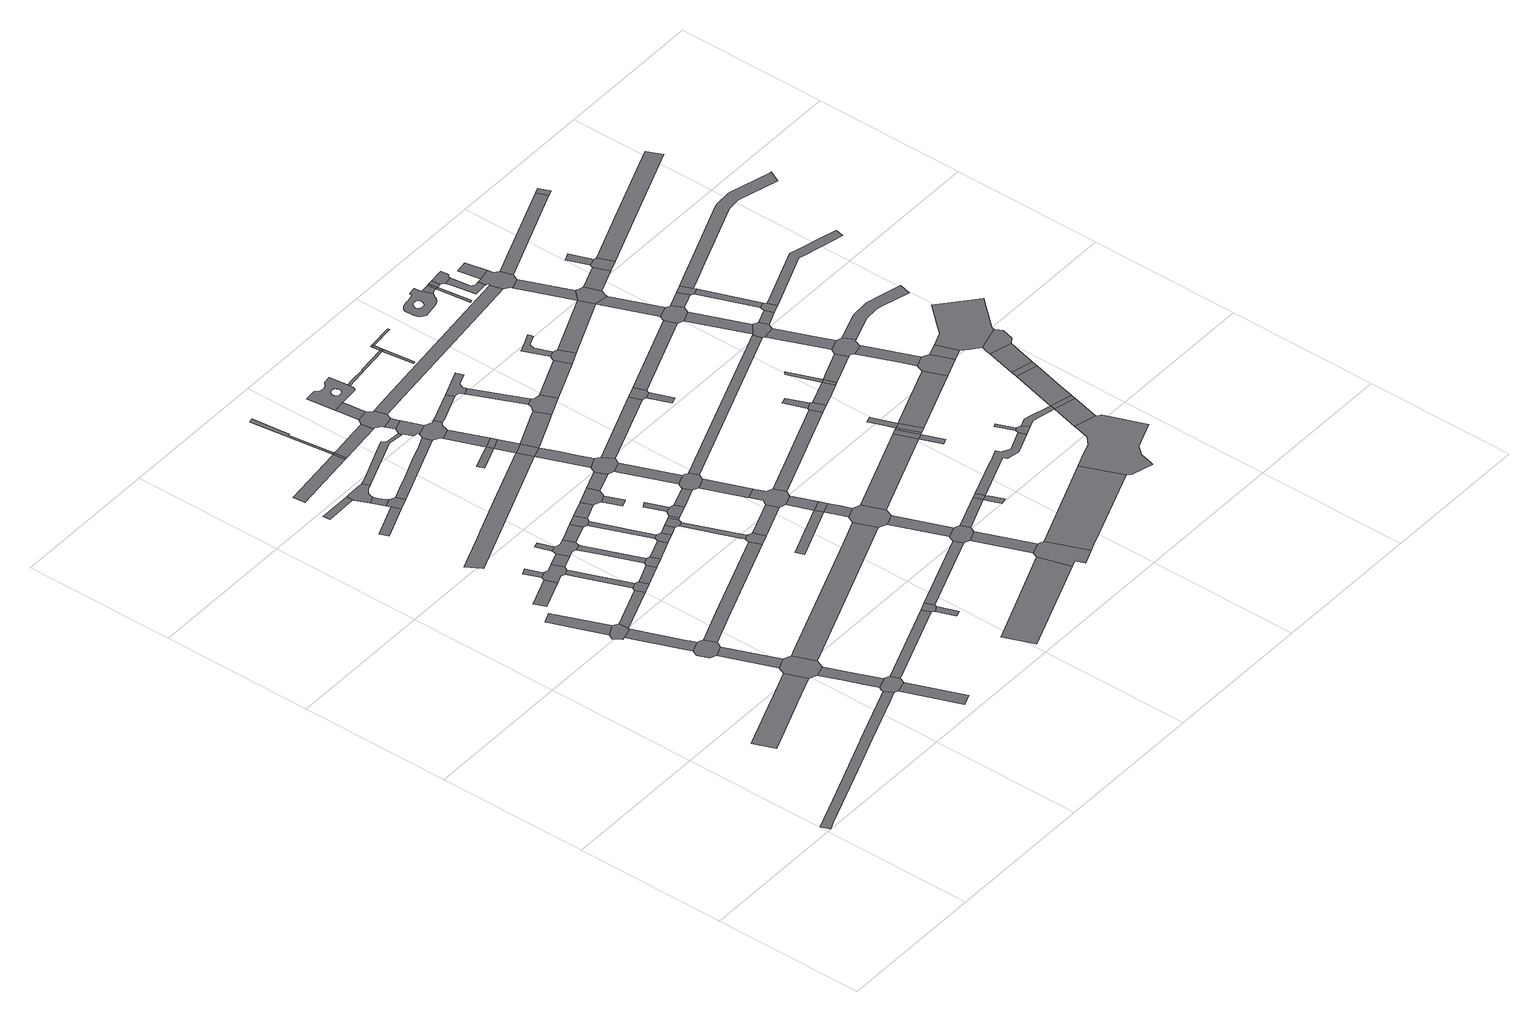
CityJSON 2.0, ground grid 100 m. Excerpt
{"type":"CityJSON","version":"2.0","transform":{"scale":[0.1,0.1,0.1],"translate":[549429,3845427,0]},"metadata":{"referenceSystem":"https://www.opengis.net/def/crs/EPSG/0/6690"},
"CityObjects":{
"road1":{"type":"Road","attributes":{"RoadStructureAttribute.sectionType":"1"},"geometry":[{"type":"MultiSurface","lod":"1","boundaries":[[[0,1,2,3,4,5,6,7,8,9,10,11,12]]]}]},
"road2":{"type":"Road","attributes":{"RoadStructureAttribute.sectionType":"1"},"geometry":[{"type":"MultiSurface","lod":"1","boundaries":[[[13,14,15,16,17,18,19,20,21]]]}]},
"road3":{"type":"Road","attributes":{"RoadStructureAttribute.sectionType":"1"},"geometry":[{"type":"MultiSurface","lod":"1","boundaries":[[[22,23,24,25,26,27]]]}]},
"road4":{"type":"Road","geometry":[{"type":"MultiSurface","lod":"1","boundaries":[[[28,27,26,29,30,31,32,33,34,35]]]}]},
"road5":{"type":"Road","attributes":{"RoadStructureAttribute.sectionType":"1"},"geometry":[{"type":"MultiSurface","lod":"1","boundaries":[[[36,37,33,32,38,39,40]]]}]},
"road6":{"type":"Road","geometry":[{"type":"MultiSurface","lod":"1","boundaries":[[[41,40,39,42,43,44,45,46,47,48,49]]]}]},
"road7":{"type":"Road","attributes":{"RoadStructureAttribute.sectionType":"1"},"geometry":[{"type":"MultiSurface","lod":"1","boundaries":[[[47,46,50,51]]]}]},
"road8":{"type":"Road","geometry":[{"type":"MultiSurface","lod":"1","boundaries":[[[52,51,50,53,13,21,54,55,56,57,58]]]}]},
"road9":{"type":"Road","attributes":{"RoadStructureAttribute.sectionType":"1"},"geometry":[{"type":"MultiSurface","lod":"1","boundaries":[[[59,60,61,62,55,54,63,64,65,66,67]]]}]},
"road10":{"type":"Road","geometry":[{"type":"MultiSurface","lod":"1","boundaries":[[[68,69,67,66,70,71,0,12,72,73,74,75,76]]]}]},
"road11":{"type":"Road","attributes":{"RoadStructureAttribute.sectionType":"1"},"geometry":[{"type":"MultiSurface","lod":"1","boundaries":[[[73,72,77,78]]]}]},
"road12":{"type":"Road","attributes":{"RoadStructureAttribute.sectionType":"1"},"geometry":[{"type":"MultiSurface","lod":"1","boundaries":[[[79,80,81,82]]]}]},
"road13":{"type":"Road","attributes":{"RoadStructureAttribute.sectionType":"1"},"geometry":[{"type":"MultiSurface","lod":"1","boundaries":[[[83,35,34,84]]]}]},
"road14":{"type":"Road","geometry":[{"type":"MultiSurface","lod":"1","boundaries":[[[85,86,87,88,89,90]]]}]},
"road15":{"type":"Road","geometry":[{"type":"MultiSurface","lod":"1","boundaries":[[[91,92,93,94,90,89,95,79,82,96,97,98,99]]]}]},
"road16":{"type":"Road","attributes":{"RoadStructureAttribute.sectionType":"1"},"geometry":[{"type":"MultiSurface","lod":"1","boundaries":[[[98,97,100,101]]]}]},
"road17":{"type":"Road","geometry":[{"type":"MultiSurface","lod":"1","boundaries":[[[101,100,83,84,102,103]]]}]},
"road18":{"type":"Road","attributes":{"RoadStructureAttribute.sectionType":"1"},"geometry":[{"type":"MultiSurface","lod":"1","boundaries":[[[104,105,106,107]]]}]},
"road19":{"type":"Road","attributes":{"RoadStructureAttribute.sectionType":"1"},"geometry":[{"type":"MultiSurface","lod":"1","boundaries":[[[108,109,110,111]]]}]},
"road20":{"type":"Road","attributes":{"RoadStructureAttribute.sectionType":"1"},"geometry":[{"type":"MultiSurface","lod":"1","boundaries":[[[112,91,99,113,114]]]}]},
"road21":{"type":"Road","attributes":{"RoadStructureAttribute.sectionType":"1"},"geometry":[{"type":"MultiSurface","lod":"1","boundaries":[[[115,76,75,116]]]}]},
"road22":{"type":"Road","attributes":{"RoadStructureAttribute.sectionType":"1"},"geometry":[{"type":"MultiSurface","lod":"1","boundaries":[[[117,118,103,102,119,120]]]}]},
"road23":{"type":"Road","geometry":[{"type":"MultiSurface","lod":"1","boundaries":[[[121,122,123,124,125,126]]]}]},
"road24":{"type":"Road","attributes":{"RoadStructureAttribute.sectionType":"1"},"geometry":[{"type":"MultiSurface","lod":"1","boundaries":[[[127,128,129,130,131,132]]]}]},
"road25":{"type":"Road","attributes":{"RoadStructureAttribute.sectionType":"1"},"geometry":[{"type":"MultiSurface","lod":"1","boundaries":[[[133,134,135,49,48,136,137]]]}]},
"road26":{"type":"Road","geometry":[{"type":"MultiSurface","lod":"1","boundaries":[[[138,139,140,126,125,141,112,114,142,143,144,145,146,147]]]}]},
"road27":{"type":"Road","geometry":[{"type":"MultiSurface","lod":"1","boundaries":[[[148,149,150,132,131,130,108,111,151,152]]]}]},
"road28":{"type":"Road","geometry":[{"type":"MultiSurface","lod":"1","boundaries":[[[153,154,155,104,107,156,129,128,157,158,159,160,161,162]]]}]},
"road29":{"type":"Road","attributes":{"RoadStructureAttribute.sectionType":"1"},"geometry":[{"type":"MultiSurface","lod":"1","boundaries":[[[163,145,144,164,165,166]]]}]},
"road30":{"type":"Road","attributes":{"RoadStructureAttribute.sectionType":"1"},"geometry":[{"type":"MultiSurface","lod":"1","boundaries":[[[167,168,169,170,171,172,173]]]}]},
"road31":{"type":"Road","geometry":[{"type":"MultiSurface","lod":"1","boundaries":[[[166,165,117,120,174,175]]]}]},
"road32":{"type":"Road","attributes":{"RoadStructureAttribute.sectionType":"1"},"geometry":[{"type":"MultiSurface","lod":"1","boundaries":[[[176,177,138,147,178]]]}]},
"road33":{"type":"Road","attributes":{"RoadStructureAttribute.sectionType":"1"},"geometry":[{"type":"MultiSurface","lod":"1","boundaries":[[[179,180,181,182,183,184,185,186,187,188,189,190]]]}]},
"road34":{"type":"Road","attributes":{"RoadStructureAttribute.sectionType":"1"},"geometry":[{"type":"MultiSurface","lod":"1","boundaries":[[[191,175,174,192]]]}]},
"road35":{"type":"Road","attributes":{"RoadStructureAttribute.sectionType":"1"},"geometry":[{"type":"MultiSurface","lod":"1","boundaries":[[[193,194,195,58,57,196,197,198]]]}]},
"road36":{"type":"Road","geometry":[{"type":"MultiSurface","lod":"1","boundaries":[[[199,176,178,200,201,202,203]]]}]},
"road37":{"type":"Road","attributes":{"RoadStructureAttribute.sectionType":"1"},"geometry":[{"type":"MultiSurface","lod":"1","boundaries":[[[201,200,204,205]]]}]},
"road38":{"type":"Road","geometry":[{"type":"MultiSurface","lod":"1","boundaries":[[[206,115,116,207,208,209]]]}]},
"road39":{"type":"Road","geometry":[{"type":"MultiSurface","lod":"1","boundaries":[[[210,167,173,211]]]}]},
"road40":{"type":"Road","geometry":[{"type":"MultiSurface","lod":"1","boundaries":[[[212,213,214,208,207]]]}]},
"road41":{"type":"Road","geometry":[{"type":"MultiSurface","lod":"1","boundaries":[[[215,205,204,216,191,192,217,218]]]}]},
"road42":{"type":"Road","attributes":{"RoadStructureAttribute.sectionType":"1"},"geometry":[{"type":"MultiSurface","lod":"1","boundaries":[[[219,220,221,222,223,152,151,224,225]]]}]},
"road43":{"type":"Road","attributes":{"RoadStructureAttribute.sectionType":"1"},"geometry":[{"type":"MultiSurface","lod":"1","boundaries":[[[226,227,228,229,230,167,210]]]}]},
"road44":{"type":"Road","attributes":{"RoadStructureAttribute.sectionType":"1"},"geometry":[{"type":"MultiSurface","lod":"1","boundaries":[[[231,232,233,234,235,153,162,236,237,238,239]]]}]},
"road45":{"type":"Road","attributes":{"RoadStructureAttribute.sectionType":"1"},"geometry":[{"type":"MultiSurface","lod":"1","boundaries":[[[240,199,203,241,242]]]}]},
"road46":{"type":"Road","attributes":{"RoadStructureAttribute.sectionType":"1"},"geometry":[{"type":"MultiSurface","lod":"1","boundaries":[[[243,244,218,217,245]]]}]},
"road47":{"type":"Road","geometry":[{"type":"MultiSurface","lod":"1","boundaries":[[[246,243,245,247,248,249,250,251,252]]]}]},
"road48":{"type":"Road","attributes":{"RoadStructureAttribute.sectionType":"1"},"geometry":[{"type":"MultiSurface","lod":"1","boundaries":[[[253,254,255,256,257,210,211,258,259,260,261]]]}]},
"road49":{"type":"Road","attributes":{"RoadStructureAttribute.sectionType":"1"},"geometry":[{"type":"MultiSurface","lod":"1","boundaries":[[[262,250,249,263,264,265]]]}]},
"road50":{"type":"Road","geometry":[{"type":"MultiSurface","lod":"1","boundaries":[[[266,240,242,267,268,269,270,271]]]}]},
"road51":{"type":"Road","attributes":{"RoadStructureAttribute.sectionType":"1"},"geometry":[{"type":"MultiSurface","lod":"1","boundaries":[[[272,246,252,273]]]}]},
"road52":{"type":"Road","geometry":[{"type":"MultiSurface","lod":"1","boundaries":[[[274,275,265,264,276,133,137,277,278,279]]]}]},
"road53":{"type":"Road","geometry":[{"type":"MultiSurface","lod":"1","boundaries":[[[280,281,282,269,268]]]}]},
"road54":{"type":"Road","geometry":[{"type":"MultiSurface","lod":"1","boundaries":[[[283,284,285,286,287,288]]]}]},
"road55":{"type":"Road","geometry":[{"type":"MultiSurface","lod":"1","boundaries":[[[288,287,289,272,273,290,291]]]}]},
"road56":{"type":"Road","attributes":{"RoadStructureAttribute.sectionType":"1"},"geometry":[{"type":"MultiSurface","lod":"1","boundaries":[[[292,293,294,295,296]]]}]},
"road57":{"type":"Road","geometry":[{"type":"MultiSurface","lod":"1","boundaries":[[[297,298,299,300]]]}]},
"road58":{"type":"Road","attributes":{"RoadStructureAttribute.sectionType":"1"},"geometry":[{"type":"MultiSurface","lod":"1","boundaries":[[[301,206,209,302]]]}]},
"road59":{"type":"Road","attributes":{"RoadStructureAttribute.sectionType":"1"},"geometry":[{"type":"MultiSurface","lod":"1","boundaries":[[[303,304,266,271,305]]]}]},
"road60":{"type":"Road","attributes":{"RoadStructureAttribute.sectionType":"1"},"geometry":[{"type":"MultiSurface","lod":"1","boundaries":[[[306,307,308,309,310]]]}]},
"road61":{"type":"Road","geometry":[{"type":"MultiSurface","lod":"1","boundaries":[[[311,312,313,314,253,261,315,316,317,318,319,320,321,322,323]]]}]},
"road62":{"type":"Road","attributes":{"RoadStructureAttribute.sectionType":"1"},"geometry":[{"type":"MultiSurface","lod":"1","boundaries":[[[324,279,278,325]]]}]},
"road63":{"type":"Road","attributes":{"RoadStructureAttribute.sectionType":"1"},"geometry":[{"type":"MultiSurface","lod":"1","boundaries":[[[326,319,318,327,328,329,330]]]}]},
"road64":{"type":"Road","geometry":[{"type":"MultiSurface","lod":"1","boundaries":[[[330,329,239,238,331,332,333,334,335]]]}]},
"road65":{"type":"Road","attributes":{"RoadStructureAttribute.sectionType":"1"},"geometry":[{"type":"MultiSurface","lod":"1","boundaries":[[[336,291,290,337]]]}]},
"road66":{"type":"Road","attributes":{"RoadStructureAttribute.sectionType":"1"},"geometry":[{"type":"MultiSurface","lod":"1","boundaries":[[[338,339,340,341,314,313]]]}]},
"road67":{"type":"Road","geometry":[{"type":"MultiSurface","lod":"1","boundaries":[[[342,343,344,335,334,345,346,219,225,347,348,349,350,351,352,353,354,355,356,357]]]}]},
"road68":{"type":"Road","attributes":{"RoadStructureAttribute.sectionType":"1"},"geometry":[{"type":"MultiSurface","lod":"1","boundaries":[[[358,351,350,359,297,360]]]}]},
"road69":{"type":"Road","geometry":[{"type":"MultiSurface","lod":"1","boundaries":[[[360,297,300,361]]]}]},
"road70":{"type":"Road","attributes":{"RoadStructureAttribute.sectionType":"1"},"geometry":[{"type":"MultiSurface","lod":"1","boundaries":[[[361,300,179,362]]]}]},
"road71":{"type":"Road","geometry":[{"type":"MultiSurface","lod":"1","boundaries":[[[362,179,190,363]]]}]},
"road72":{"type":"Road","attributes":{"RoadStructureAttribute.sectionType":"1"},"geometry":[{"type":"MultiSurface","lod":"1","boundaries":[[[364,365,366,363,190,367,368]]]}]},
"road73":{"type":"Road","geometry":[{"type":"MultiSurface","lod":"1","boundaries":[[[368,367,369,303,305,370,371,372,373,374,375]]]}]},
"road74":{"type":"Road","geometry":[{"type":"MultiSurface","lod":"1","boundaries":[[[376,377,378,379,380,381,382,383,384,385,386,340,339,387,388,389,390,391],[392,393,394,395,396,397,398,399,400,401,402,403,404,405,406,407,408,409,410,411,412,413,414,415,416,417,418,419,420,421,422,423,424,425,426,427,428,429,430,431,432,433,434,435,436,437,438,439,440,441,442,443,444,445,446,447,448,449,450,451,452,453,454,455,456,457,458,459,460,461,462,463,464,465,466]]]}]},
"road75":{"type":"Road","attributes":{"RoadStructureAttribute.sectionType":"1"},"geometry":[{"type":"MultiSurface","lod":"1","boundaries":[[[467,372,371,468,469]]]}]},
"road76":{"type":"Road","geometry":[{"type":"MultiSurface","lod":"1","boundaries":[[[470,471,469,468,336,337,472,473,474,475,476,477,478]]]}]},
"road77":{"type":"Road","attributes":{"RoadStructureAttribute.sectionType":"1"},"geometry":[{"type":"MultiSurface","lod":"1","boundaries":[[[474,473,479,480,481]]]}]},
"road78":{"type":"Road","geometry":[{"type":"MultiSurface","lod":"1","boundaries":[[[482,481,480,483,484,324,325,485,486,487,488,489,490]]]}]},
"road79":{"type":"Road","attributes":{"RoadStructureAttribute.sectionType":"1"},"geometry":[{"type":"MultiSurface","lod":"1","boundaries":[[[487,486,306,491]]]}]},
"road80":{"type":"Road","geometry":[{"type":"MultiSurface","lod":"1","boundaries":[[[491,306,310,492]]]}]},
"road81":{"type":"Road","attributes":{"RoadStructureAttribute.sectionType":"1"},"geometry":[{"type":"MultiSurface","lod":"1","boundaries":[[[493,492,310,494,495,496]]]}]},
"road82":{"type":"Road","attributes":{"RoadStructureAttribute.sectionType":"1"},"geometry":[{"type":"MultiSurface","lod":"1","boundaries":[[[497,357,356,498,499]]]}]},
"road83":{"type":"Road","geometry":[{"type":"MultiSurface","lod":"1","boundaries":[[[500,496,495,193,198,501,502,503,504]]]}]},
"road84":{"type":"Road","attributes":{"RoadStructureAttribute.sectionType":"1"},"geometry":[{"type":"MultiSurface","lod":"1","boundaries":[[[505,506,362,363,507,508]]]}]},
"road85":{"type":"Road","attributes":{"RoadStructureAttribute.sectionType":"1"},"geometry":[{"type":"MultiSurface","lod":"1","boundaries":[[[502,501,509,510]]]}]},
"road86":{"type":"Road","geometry":[{"type":"MultiSurface","lod":"1","boundaries":[[[511,510,509,512,301,302,513,514,515,516,517,518]]]}]},
"road87":{"type":"Road","attributes":{"RoadStructureAttribute.sectionType":"1"},"geometry":[{"type":"MultiSurface","lod":"1","boundaries":[[[515,514,519,520]]]}]},
"road88":{"type":"Road","geometry":[{"type":"MultiSurface","lod":"1","boundaries":[[[521,522,520,519,523,292,296,524,525,526,527,528,529]]]}]},
"road89":{"type":"Road","attributes":{"RoadStructureAttribute.sectionType":"1"},"geometry":[{"type":"MultiSurface","lod":"1","boundaries":[[[530,531,532,533,376,391,534,535,536]]]}]},
"road90":{"type":"Road","geometry":[{"type":"MultiSurface","lod":"1","boundaries":[[[537,538,539,540,541,542,543,497,499,544,545,546,547,548]]]}]},
"road91":{"type":"Road","attributes":{"RoadStructureAttribute.sectionType":"1"},"geometry":[{"type":"MultiSurface","lod":"1","boundaries":[[[549,375,374,550,551]]]}]},
"road92":{"type":"Road","attributes":{"RoadStructureAttribute.sectionType":"1"},"geometry":[{"type":"MultiSurface","lod":"1","boundaries":[[[548,547,552,553,554]]]}]},
"road93":{"type":"Road","geometry":[{"type":"MultiSurface","lod":"1","boundaries":[[[555,556,557,558,559,554,553,560,561,562,563,564,505,508,565,566]]]}]},
"road94":{"type":"Road","attributes":{"RoadStructureAttribute.sectionType":"1"},"geometry":[{"type":"MultiSurface","lod":"1","boundaries":[[[567,518,517,568]]]}]},
"road95":{"type":"Road","geometry":[{"type":"MultiSurface","lod":"1","boundaries":[[[569,570,571,536]]]}]},
"road96":{"type":"Road","geometry":[{"type":"MultiSurface","lod":"1","boundaries":[[[572,530,536,571]]]}]},
"road97":{"type":"Road","attributes":{"RoadStructureAttribute.sectionType":"1"},"geometry":[{"type":"MultiSurface","lod":"1","boundaries":[[[573,574,530,572]]]}]},
"road98":{"type":"Road","geometry":[{"type":"MultiSurface","lod":"1","boundaries":[[[575,576,574,573]]]}]},
"road99":{"type":"Road","attributes":{"RoadStructureAttribute.sectionType":"1"},"geometry":[{"type":"MultiSurface","lod":"1","boundaries":[[[577,490,489,578,579,580]]]}]},
"road100":{"type":"Road","geometry":[{"type":"MultiSurface","lod":"1","boundaries":[[[581,567,568,582]]]}]},
"road101":{"type":"Road","geometry":[{"type":"MultiSurface","lod":"1","boundaries":[[[583,584,585,586,587,582,568]]]}]},
"road102":{"type":"Road","attributes":{"RoadStructureAttribute.sectionType":"1"},"geometry":[{"type":"MultiSurface","lod":"1","boundaries":[[[588,504,503,589,590]]]}]},
"road103":{"type":"Road","geometry":[{"type":"MultiSurface","lod":"1","boundaries":[[[591,592,575,573]]]}]},
"road104":{"type":"Road","attributes":{"RoadStructureAttribute.sectionType":"1"},"geometry":[{"type":"MultiSurface","lod":"1","boundaries":[[[593,594,595,323,322,596,597,598]]]}]},
"road105":{"type":"Road","attributes":{"RoadStructureAttribute.sectionType":"1"},"geometry":[{"type":"MultiSurface","lod":"1","boundaries":[[[599,566,565,600]]]}]},
"road106":{"type":"Road","geometry":[{"type":"MultiSurface","lod":"1","boundaries":[[[601,549,551,602,603,604,605,606]]]}]},
"road107":{"type":"Road","attributes":{"RoadStructureAttribute.sectionType":"1"},"geometry":[{"type":"MultiSurface","lod":"1","boundaries":[[[607,608,529,528,609,610,611]]]}]},
"road108":{"type":"Road","geometry":[{"type":"MultiSurface","lod":"1","boundaries":[[[612,613,614,604,603]]]}]},
"road109":{"type":"Road","attributes":{"RoadStructureAttribute.sectionType":"1"},"geometry":[{"type":"MultiSurface","lod":"1","boundaries":[[[615,616,478,477,617]]]}]},
"road110":{"type":"Road","geometry":[{"type":"MultiSurface","lod":"1","boundaries":[[[618,619,620,621,622,623,599,600,624,625]]]}]},
"road111":{"type":"Road","attributes":{"RoadStructureAttribute.sectionType":"1"},"geometry":[{"type":"MultiSurface","lod":"1","boundaries":[[[626,627,628,629,630,631,632,633,634,635,636,621,620]]]}]},
"road112":{"type":"Road","attributes":{"RoadStructureAttribute.sectionType":"1"},"geometry":[{"type":"MultiSurface","lod":"1","boundaries":[[[637,638,639,640,641,642,643,644,581,582,645,646,647,648,649]]]}]},
"road113":{"type":"Road","geometry":[{"type":"MultiSurface","lod":"1","boundaries":[[[650,588,590,651]]]}]},
"road114":{"type":"Road","geometry":[{"type":"MultiSurface","lod":"1","boundaries":[[[652,653,654,651,590]]]}]},
"road115":{"type":"Road","geometry":[{"type":"MultiSurface","lod":"1","boundaries":[[[655,656,657,658,659]]]}]},
"road116":{"type":"Road","attributes":{"RoadStructureAttribute.sectionType":"1"},"geometry":[{"type":"MultiSurface","lod":"1","boundaries":[[[660,650,651,661]]]}]},
"road117":{"type":"Road","geometry":[{"type":"MultiSurface","lod":"1","boundaries":[[[659,658,577,580,662,663]]]}]},
"road118":{"type":"Road","geometry":[{"type":"MultiSurface","lod":"1","boundaries":[[[664,665,666,667,668,660,669]]]}]},
"road119":{"type":"Road","attributes":{"RoadStructureAttribute.sectionType":"1"},"geometry":[{"type":"MultiSurface","lod":"1","boundaries":[[[670,671,672,673,674,675,676,677,678,679,680,681,682,683,684,685,686,687,688,689,690,691,692,693,694,695],[696,697,698,699,700,701,702,703,704,705,706,707,708,709,710,711,712,713,714]]]}]},
"road120":{"type":"Road","geometry":[{"type":"MultiSurface","lod":"1","boundaries":[[[669,660,661,715]]]}]},
"road121":{"type":"Road","attributes":{"RoadStructureAttribute.sectionType":"1"},"geometry":[{"type":"MultiSurface","lod":"1","boundaries":[[[716,601,606,717]]]}]},
"road122":{"type":"Road","attributes":{"RoadStructureAttribute.sectionType":"1"},"geometry":[{"type":"MultiSurface","lod":"1","boundaries":[[[718,663,662,719,720]]]}]},
"road123":{"type":"Road","geometry":[{"type":"MultiSurface","lod":"1","boundaries":[[[721,692,691,722,723]]]}]},
"road124":{"type":"Road","attributes":{"RoadStructureAttribute.sectionType":"1"},"geometry":[{"type":"MultiSurface","lod":"1","boundaries":[[[724,625,624,725]]]}]},
"road125":{"type":"Road","geometry":[{"type":"MultiSurface","lod":"1","boundaries":[[[726,727,728,723]]]}]},
"road126":{"type":"Road","geometry":[{"type":"MultiSurface","lod":"1","boundaries":[[[729,721,723,728]]]}]},
"road127":{"type":"Road","attributes":{"RoadStructureAttribute.sectionType":"1"},"geometry":[{"type":"MultiSurface","lod":"1","boundaries":[[[730,729,728,731]]]}]},
"road128":{"type":"Road","geometry":[{"type":"MultiSurface","lod":"1","boundaries":[[[732,733,734,735,718,736]]]}]},
"road129":{"type":"Road","geometry":[{"type":"MultiSurface","lod":"1","boundaries":[[[736,718,720,737]]]}]},
"road130":{"type":"Road","geometry":[{"type":"MultiSurface","lod":"1","boundaries":[[[738,739,740,741]]]}]},
"road131":{"type":"Road","geometry":[{"type":"MultiSurface","lod":"1","boundaries":[[[741,740,649,648,742,743]]]}]},
"road132":{"type":"Road","geometry":[{"type":"MultiSurface","lod":"1","boundaries":[[[744,730,731,745,746,747,748,749]]]}]},
"road133":{"type":"Road","attributes":{"RoadStructureAttribute.sectionType":"1"},"geometry":[{"type":"MultiSurface","lod":"1","boundaries":[[[750,751,752,753,747,746,754,755,756,757,758]]]}]},
"road134":{"type":"Road","attributes":{"RoadStructureAttribute.sectionType":"1"},"geometry":[{"type":"MultiSurface","lod":"1","boundaries":[[[759,760,761,762,669,715,763,764]]]}]},
"road135":{"type":"Road","geometry":[{"type":"MultiSurface","lod":"1","boundaries":[[[765,766,767,768,769,770,607,611,771,772,773,774,775,776,777,778,779,780,781]]]}]},
"road136":{"type":"Road","attributes":{"RoadStructureAttribute.sectionType":"1"},"geometry":[{"type":"MultiSurface","lod":"1","boundaries":[[[782,783,784,736,737,785,786]]]}]},
"road137":{"type":"Road","geometry":[{"type":"MultiSurface","lod":"1","boundaries":[[[787,788,789,758,757,790,791,593,598,792,793,794,795,796]]]}]},
"road138":{"type":"Road","attributes":{"RoadStructureAttribute.sectionType":"1"},"geometry":[{"type":"MultiSurface","lod":"1","boundaries":[[[794,793,724,797]]]}]},
"road139":{"type":"Road","attributes":{"RoadStructureAttribute.sectionType":"1"},"geometry":[{"type":"MultiSurface","lod":"1","boundaries":[[[798,799,800,801,802,803,743,742,804,805,806,807]]]}]},
"road140":{"type":"Road","attributes":{"RoadStructureAttribute.sectionType":"1"},"geometry":[{"type":"MultiSurface","lod":"1","boundaries":[[[808,809,789,788]]]}]},
"road141":{"type":"Road","attributes":{"RoadStructureAttribute.sectionType":"1"},"geometry":[{"type":"MultiSurface","lod":"1","boundaries":[[[725,810,811,812]]]}]},
"road142":{"type":"Road","geometry":[{"type":"MultiSurface","lod":"1","boundaries":[[[813,814,797,724,725,812,815,816,817,818]]]}]},
"road143":{"type":"Road","geometry":[{"type":"MultiSurface","lod":"1","boundaries":[[[819,820,811,810,716,717,821,822,823,824,825]]]}]},
"road144":{"type":"Road","attributes":{"RoadStructureAttribute.sectionType":"1"},"geometry":[{"type":"MultiSurface","lod":"1","boundaries":[[[822,821,826,827]]]}]},
"road145":{"type":"Road","attributes":{"RoadStructureAttribute.sectionType":"1"},"geometry":[{"type":"MultiSurface","lod":"1","boundaries":[[[806,828,765,781,829]]]}]},
"road146":{"type":"Road","geometry":[{"type":"MultiSurface","lod":"1","boundaries":[[[830,827,826,831,615,617,832,833,834,835,836,837,838,839]]]}]},
"road147":{"type":"Road","attributes":{"RoadStructureAttribute.sectionType":"1"},"geometry":[{"type":"MultiSurface","lod":"1","boundaries":[[[840,834,833,841,842,843]]]}]},
"road148":{"type":"Road","geometry":[{"type":"MultiSurface","lod":"1","boundaries":[[[844,843,842,782,786,845,846,847,848,849,850,851,852,853,854,855,856]]]}]},
"road149":{"type":"Road","geometry":[{"type":"MultiSurface","lod":"1","boundaries":[[[807,806,829,857]]]}]},
"road150":{"type":"Road","attributes":{"RoadStructureAttribute.sectionType":"1"},"geometry":[{"type":"MultiSurface","lod":"1","boundaries":[[[858,851,850,859,860,861]]]}]},
"road151":{"type":"Road","attributes":{"RoadStructureAttribute.sectionType":"1"},"geometry":[{"type":"MultiSurface","lod":"1","boundaries":[[[862,818,817,863]]]}]},
"road152":{"type":"Road","attributes":{"RoadStructureAttribute.sectionType":"1"},"geometry":[{"type":"MultiSurface","lod":"1","boundaries":[[[864,825,824,865,866,867,868]]]}]},
"road153":{"type":"Road","geometry":[{"type":"MultiSurface","lod":"1","boundaries":[[[869,861,860,759,764,870,871]]]}]},
"road154":{"type":"Road","attributes":{"RoadStructureAttribute.sectionType":"1"},"geometry":[{"type":"MultiSurface","lod":"1","boundaries":[[[872,839,838,873]]]}]},
"road155":{"type":"Road","attributes":{"RoadStructureAttribute.sectionType":"1"},"geometry":[{"type":"MultiSurface","lod":"1","boundaries":[[[874,807,857,875,876]]]}]},
"road156":{"type":"Road","geometry":[{"type":"MultiSurface","lod":"1","boundaries":[[[877,864,868,878,879,880]]]}]},
"road157":{"type":"Road","attributes":{"RoadStructureAttribute.sectionType":"1"},"geometry":[{"type":"MultiSurface","lod":"1","boundaries":[[[879,878,881,882]]]}]},
"road158":{"type":"Road","geometry":[{"type":"MultiSurface","lod":"1","boundaries":[[[883,884,885,886,887,888]]]}]},
"road159":{"type":"Road","attributes":{"RoadStructureAttribute.sectionType":"1"},"geometry":[{"type":"MultiSurface","lod":"1","boundaries":[[[889,871,870,890]]]}]},
"road160":{"type":"Road","geometry":[{"type":"MultiSurface","lod":"1","boundaries":[[[882,881,872,873,891,892]]]}]},
"road161":{"type":"Road","geometry":[{"type":"MultiSurface","lod":"1","boundaries":[[[893,894,888,887,895,896,862,863,897,898]]]}]},
"road162":{"type":"Road","geometry":[{"type":"MultiSurface","lod":"1","boundaries":[[[899,874,876,900]]]}]},
"road163":{"type":"Road","attributes":{"RoadStructureAttribute.sectionType":"1"},"geometry":[{"type":"MultiSurface","lod":"1","boundaries":[[[901,902,903,796,795,904,905]]]}]},
"road164":{"type":"Road","attributes":{"RoadStructureAttribute.sectionType":"1"},"geometry":[{"type":"MultiSurface","lod":"1","boundaries":[[[906,899,900,907,908]]]}]},
"road165":{"type":"Road","attributes":{"RoadStructureAttribute.sectionType":"1"},"geometry":[{"type":"MultiSurface","lod":"1","boundaries":[[[909,910,911,912,913,914,915,856,855,916,917,918,919,920]]]}]},
"road166":{"type":"Road","geometry":[{"type":"MultiSurface","lod":"1","boundaries":[[[921,922,923,906,908,924,925]]]}]},
"road167":{"type":"Road","geometry":[{"type":"MultiSurface","lod":"1","boundaries":[[[926,927,928,929,889,890,930,922,921,931,932,933]]]}]},
"road168":{"type":"Road","attributes":{"RoadStructureAttribute.sectionType":"1"},"geometry":[{"type":"MultiSurface","lod":"1","boundaries":[[[934,935,936,937,938,892,891,939,940,941,942,943,944]]]}]},
"road169":{"type":"Road","geometry":[{"type":"MultiSurface","lod":"1","boundaries":[[[945,901,905,946]]]}]},
"road170":{"type":"Road","attributes":{"RoadStructureAttribute.sectionType":"1"},"geometry":[{"type":"MultiSurface","lod":"1","boundaries":[[[947,948,898,897,949,950]]]}]},
"road171":{"type":"Road","attributes":{"RoadStructureAttribute.sectionType":"1"},"geometry":[{"type":"MultiSurface","lod":"1","boundaries":[[[951,952,953,954,955,956,957,958,959,877,880,960,961,962,963,964,965,966,967,968]]]}]}
},
"vertices":[
[1159,512,0],[1121,497,0],[743,348,0],[738,346,0],[303,175,0],[7,59,0],[30,3,0],[83,24,0],[537,202,0],[802,306,0],[1122,431,0],[1186,457,0],[1191,459,0],
[934,1055,0],[737,978,0],[704,965,0],[354,828,0],[338,821,0],[393,681,0],[758,825,0],[778,833,0],[988,916,0],
[518,2434,0],[445,2401,0],[513,2227,0],[568,2088,0],[584,2046,0],[656,2085,0],
[684,2066,0],[572,2022,0],[566,2009,0],[602,1958,0],[617,1964,0],[695,1987,0],[693,1994,0],[694,2059,0],
[827,1651,0],[824,1658,0],[750,1629,0],[768,1583,0],[841,1614,0],
[857,1607,0],[768,1581,0],[763,1570,0],[751,1544,0],[778,1469,0],[819,1453,0],[894,1484,0],[911,1521,0],[883,1596,0],
[955,1106,0],[1030,1137,0],
[1032,1136,0],[956,1105,0],[1040,895,0],[1115,920,0],[1117,925,0],[1137,974,0],[1082,1115,0],
[1242,601,0],[1207,689,0],[1166,792,0],[1117,916,0],[1040,893,0],[1099,744,0],[1141,639,0],[1176,550,0],[1250,580,0],
[1277,568,0],[1251,580,0],[1165,525,0],[1162,518,0],[1217,447,0],[1294,469,0],[1306,495,0],[1311,506,0],[1288,563,0],
[1360,76,0],[1435,108,0],
[730,2635,0],[527,2555,0],[557,2480,0],[759,2560,0],
[980,2172,0],[1002,2116,0],
[738,2781,0],[738,2782,0],[718,2773,0],[698,2764,0],[739,2660,0],[779,2677,0],
[863,2687,0],[838,2677,0],[813,2667,0],[781,2676,0],[739,2659,0],[816,2582,0],[842,2571,0],[880,2587,0],[893,2613,0],
[990,2197,0],[1028,2212,0],
[1075,2145,0],[1053,2201,0],
[606,3971,0],[388,3968,0],[392,3920,0],[607,3925,0],
[695,3716,0],[465,3624,0],[487,3567,0],[717,3660,0],
[952,2722,0],[920,2624,0],[981,2648,0],
[1856,786,0],[1878,729,0],
[1191,2255,0],[1104,2221,0],[1105,2157,0],[1213,2199,0],
[960,2866,0],[942,2862,0],[925,2858,0],[925,2856,0],[958,2759,0],[996,2767,0],
[720,3791,0],[697,3848,0],[647,3830,0],[683,3744,0],[695,3749,0],[736,3766,0],
[1716,1926,0],[1713,1925,0],[1109,1686,0],[1110,1600,0],[1745,1852,0],
[1072,2769,0],[1032,2754,0],[998,2762,0],[958,2757,0],[1026,2665,0],[1028,2664,0],[1052,2654,0],[1092,2670,0],[1099,2691,0],[1101,2696,0],
[761,3753,0],[756,3755,0],[743,3759,0],[798,3693,0],[776,3748,0],
[749,3974,0],[699,3973,0],[631,3972,0],[612,3915,0],[697,3868,0],[702,3882,0],[705,3888,0],[717,3901,0],[732,3914,0],[772,3930,0],
[1100,2650,0],[1101,2532,0],[1201,2279,0],[1240,2295,0],
[849,4260,0],[837,4258,0],[412,4205,0],[422,4126,0],[557,4142,0],[628,4151,0],[859,4180,0],
[1286,2228,0],[1264,2284,0],
[1204,2821,0],[1098,2780,0],[1233,2748,0],
[1508,3451,0],[1093,3285,0],[888,3203,0],[842,3185,0],[791,3164,0],[742,3145,0],[697,3127,0],[655,3110,0],[540,3064,0],[596,2968,0],[1094,3167,0],[1547,3349,0],
[1402,2339,0],[1424,2283,0],
[2216,1565,0],[2036,1494,0],[1115,1128,0],[1658,1180,0],[1993,1313,0],[2271,1423,0],
[1277,2850,0],[1258,2737,0],[1294,2753,0],[1293,2755,0],[1307,2776,0],
[1407,2366,0],[1437,2379,0],
[1915,810,0],[1896,716,0],[1931,736,0],[1937,752,0],
[864,4262,0],[874,4182,0],
[1939,592,0],[1961,599,0],[1982,607,0],
[1451,2372,0],[1406,2358,0],[1490,2309,0],[1468,2365,0],
[1278,3950,0],[1203,3919,0],[1087,3873,0],[951,3818,0],[888,3793,0],[1088,3809,0],[1298,3893,0],
[825,4564,0],[835,4567,0],[831,4605,0],[809,4817,0],[781,4812,0],
[1125,4090,0],[1107,4115,0],[1085,4106,0],[794,3987,0],[769,3979,0],[1086,4054,0],[1125,4070,0],[1225,4060,0],[1227,4081,0],
[1393,2896,0],[1313,2779,0],[1422,2822,0],
[1531,2390,0],[1475,2368,0],[1553,2334,0],
[1597,2416,0],[1577,2327,0],[1578,2326,0],[1579,2324,0],[1612,2333,0],[1613,2337,0],[1619,2360,0],
[1154,4298,0],[1083,4289,0],[1070,4287,0],[1064,4287,0],[893,4265,0],[1074,4207,0],[1077,4208,0],[1084,4208,0],[1170,4219,0],
[1753,1979,0],[1713,1979,0],[1723,1957,0],[1758,1969,0],
[1513,2943,0],[1453,2810,0],[1469,2804,0],[1521,2825,0],[1528,2839,0],[1542,2870,0],
[1612,2422,0],[1634,2366,0],
[1771,1963,0],[1758,1967,0],[1723,1954,0],[1806,1876,0],[1820,1881,0],[1791,1955,0],
[1517,2686,0],[1545,2697,0],[1568,2707,0],
[1618,2605,0],[1617,2608,0],[1600,2598,0],[1582,2587,0],[1634,2458,0],[1673,2468,0],
[1621,2437,0],[1730,2404,0],[1708,2460,0],
[2627,556,0],[1953,282,0],[2029,83,0],[2236,165,0],[2688,344,0],
[1442,3617,0],[1274,3552,0],[1291,3509,0],[1459,3575,0],
[2444,1017,0],[2467,959,0],
[1653,2998,0],[1601,2978,0],[1683,2925,0],
[2164,1805,0],[1807,1660,0],[1818,1633,0],[1828,1608,0],[2185,1752,0],
[1285,4314,0],[1263,4341,0],[1259,4345,0],[1180,4330,0],[1176,4220,0],[1215,4196,0],[1218,4188,0],[1220,4182,0],[1300,4197,0],[1306,4214,0],[1307,4216,0],[1316,4237,0],[1295,4315,0],
[2030,2050,0],[2060,1976,0],
[1313,4164,0],[1233,4149,0],[1238,4135,0],[1245,4119,0],[1319,4148,0],
[1238,4059,0],[1263,4001,0],[1292,3997,0],[1295,3987,0],[1373,4010,0],
[1849,2516,0],[1873,2460,0],
[1258,4352,0],[1241,4498,0],[1162,4488,0],[1179,4339,0],
[1418,3988,0],[1417,3989,0],[1400,3997,0],[1285,3961,0],[1281,3951,0],[1302,3892,0],[1315,3886,0],[1340,3875,0],[1348,3855,0],[1423,3885,0],[1427,3903,0],[1431,3918,0],[1432,3921,0],[1442,3936,0],[1456,3946,0],[1437,3995,0],
[1510,3662,0],[1436,3633,0],[1516,3647,0],
[1532,3606,0],
[1582,3481,0],
[1622,3378,0],
[1707,3162,0],[1661,3280,0],[1642,3327,0],[1670,3036,0],[1743,3071,0],
[1659,3011,0],[1684,2926,0],[1725,2910,0],[1798,2940,0],[1803,2949,0],[1819,2977,0],[1777,3046,0],
[1380,4572,0],[1377,4596,0],[1364,4696,0],[1314,4689,0],[1292,4667,0],[1287,4665,0],[1272,4659,0],[1254,4659,0],[1234,4666,0],[1218,4688,0],[1139,4679,0],[1346,4510,0],[1366,4512,0],[1378,4522,0],[1383,4538,0],[1383,4557,0],[1315,4577,0],[1315,4574,0],[1315,4572,0],[1313,4569,0],[1313,4567,0],[1310,4567,0],[1308,4564,0],[1308,4562,0],[1305,4562,0],[1303,4559,0],[1300,4559,0],[1298,4557,0],[1295,4557,0],[1293,4557,0],[1290,4557,0],[1288,4557,0],[1285,4557,0],[1283,4556,0],[1280,4559,0],[1278,4559,0],[1275,4559,0],[1275,4561,0],[1272,4562,0],[1270,4564,0],[1268,4566,0],[1268,4569,0],[1265,4569,0],[1265,4571,0],[1263,4571,0],[1263,4574,0],[1263,4576,0],[1263,4579,0],[1260,4579,0],[1260,4581,0],[1260,4584,0],[1260,4586,0],[1260,4589,0],[1262,4591,0],[1262,4594,0],[1263,4597,0],[1265,4599,0],[1265,4601,0],[1267,4601,0],[1267,4604,0],[1270,4606,0],[1272,4606,0],[1272,4609,0],[1275,4611,0],[1277,4611,0],[1285,4614,0],[1287,4614,0],[1288,4614,0],[1290,4614,0],[1292,4614,0],[1295,4614,0],[1295,4612,0],[1300,4612,0],[1302,4612,0],[1302,4609,0],[1305,4609,0],[1307,4607,0],[1310,4607,0],[1310,4604,0],[1312,4602,0],[1312,4599,0],[1315,4599,0],[1315,4597,0],[1315,4594,0],[1317,4592,0],[1317,4588,0],[1317,4587,0],[1317,4584,0],[1317,4582,0],[1317,4579,0],[1318,4577,0],
[1939,2585,0],[1867,2555,0],[1940,2585,0],
[1977,2567,0],[1953,2579,0],[1894,2450,0],[1911,2443,0],[1985,2473,0],[1984,2474,0],[2001,2510,0],[2002,2512,0],[1978,2568,0],
[2017,2176,0],[2020,2167,0],[2095,2197,0],
[2124,2122,0],[2053,2085,0],[2039,2065,0],[2082,1969,0],[2102,1963,0],[2176,1992,0],[2182,2002,0],[2197,2030,0],[2166,2104,0],
[2239,1834,0],
[2259,1782,0],
[2288,1708,0],[2225,1652,0],[2240,1614,0],[2313,1645,0],
[1658,4082,0],[1489,3956,0],[1678,4031,0],
[2361,1626,0],[2324,1401,0],[2399,1432,0],[2421,1483,0],[2365,1625,0],
[1851,3599,0],[1808,3580,0],[1818,3464,0],[1896,3498,0],
[2460,1057,0],[2536,1086,0],
[2562,1075,0],[2450,1031,0],[2481,953,0],[2506,942,0],[2581,975,0],[2592,999,0],[2598,1012,0],[2576,1069,0],
[2645,594,0],[2721,622,0],
[2747,611,0],[2721,621,0],[2644,592,0],[2734,362,0],[2735,361,0],[2758,303,0],[2797,319,0],[2865,346,0],[2762,605,0],
[1732,4613,0],[1537,4591,0],[1537,4589,0],[1430,4578,0],[1433,4563,0],[1560,4579,0],[1732,4601,0],
[1770,4044,0],[1775,4064,0],[1782,4077,0],[1857,4107,0],[1849,4131,0],[1842,4155,0],[1840,4154,0],[1695,4033,0],[1710,4031,0],[1720,4021,0],[1730,4001,0],[1775,4022,0],
[2288,3249,0],[1828,2980,0],[2318,3174,0],
[1879,3673,0],[1884,3660,0],[1929,3678,0],
[1975,3659,0],[1972,3659,0],[1954,3661,0],[1939,3666,0],[1932,3675,0],[1882,3648,0],[1881,3645,0],[1879,3633,0],[1869,3620,0],[1865,3615,0],[2033,3559,0],[1988,3659,0],
[2815,1162,0],[2835,1106,0],
[1759,4394,0],[1774,4396,0],[1751,4603,0],
[1750,4615,0],
[1744,4669,0],[1727,4666,0],
[1743,4681,0],[1725,4679,0],
[2837,2372,0],[2550,2170,0],[2579,2181,0],[2867,2296,0],
[2850,1175,0],[2872,1120,0],
[2848,1072,0],[2876,1001,0],[2895,1006,0],[2915,1011,0],[2887,1082,0],
[2970,1865,0],[3007,1717,0],[3025,1724,0],
[1911,4688,0],[1906,4698,0],
[2566,4478,0],[1502,4341,0],[1430,4332,0],[1493,4258,0],[1569,4268,0],[2590,4399,0],
[2274,3784,0],[2318,3684,0],
[2369,3281,0],[2344,3168,0],[2346,3167,0],[2392,3186,0],[2391,3188,0],[2399,3206,0],
[3403,864,0],[3100,742,0],[2915,366,0],[2950,380,0],[3509,602,0],
[2403,3023,0],[2425,3031,0],[2447,3039,0],
[3153,3032,0],[3051,2992,0],[3168,2974,0],
[2353,3825,0],[2332,3832,0],[2332,3833,0],[2292,3819,0],[2291,3817,0],[2278,3792,0],[2405,3723,0],[2361,3822,0],
[2291,3942,0],[2301,3974,0],[2305,3976,0],[2308,3978,0],[2370,4007,0],[2365,4022,0],[2360,4037,0],[2359,4037,0],[2293,4009,0],[2264,3997,0],[2226,3981,0],
[3281,1257,0],[3234,1279,0],[3227,1282,0],[3216,1312,0],[3214,1317,0],[3208,1314,0],[3130,1280,0],[3119,1279,0],[3193,1247,0],[3204,1221,0],[3289,1206,0],[3438,1266,0],[3419,1313,0],
[3007,1880,0],[3063,1739,0],
[3077,1585,0],[3097,1593,0],[3117,1600,0],
[2831,2545,0],[2810,2537,0],[2789,2529,0],[2843,2389,0],[2886,2406,0],
[3022,1885,0],[3078,1745,0],
[2930,2321,0],[2900,2397,0],
[3025,1992,0],[3000,2062,0],[2980,2055,0],[2960,2048,0],[2980,1992,0],[3060,1901,0],
[2225,4773,0],[2208,4766,0],[2166,4758,0],[2164,4758,0],[2123,4752,0],[2106,4740,0],[2093,4725,0],[2089,4707,0],[2091,4681,0],[2094,4652,0],[2099,4630,0],[2114,4613,0],[2137,4597,0],[2162,4600,0],[2232,4614,0],[2237,4615,0],[2244,4616,0],[2269,4629,0],[2287,4644,0],[2295,4667,0],[2296,4669,0],[2311,4687,0],[2283,4749,0],[2279,4783,0],[2277,4799,0],[2230,4793,0],[2161,4668,0],[2151,4683,0],[2151,4688,0],[2151,4698,0],[2161,4715,0],[2174,4722,0],[2176,4723,0],[2191,4723,0],[2201,4718,0],[2206,4716,0],[2207,4714,0],[2214,4703,0],[2214,4688,0],[2212,4685,0],[2206,4671,0],[2201,4667,0],[2199,4666,0],[2191,4661,0],[2174,4660,0],
[3116,1761,0],
[2938,3508,0],[2967,3432,0],
[3073,2465,0],[2990,2344,0],[3103,2389,0],
[2347,4756,0],[2331,4697,0],[2354,4697,0],
[2774,4002,0],[2812,3902,0],
[2383,4472,0],[2398,4475,0],[2369,4700,0],
[2362,4758,0],
[2392,4762,0],[2398,4705,0],
[3015,2683,0],[3013,2687,0],[3005,2679,0],[2996,2672,0],[3095,2474,0],
[3125,2398,0],
[3399,1464,0],[3378,1456,0],[3424,1336,0],[3444,1351,0],
[3502,1292,0],[3475,1336,0],
[2489,4773,0],[2414,4700,0],[2424,4688,0],[2479,4696,0],[2481,4711,0],[2496,4719,0],
[2520,4544,0],[2497,4561,0],[2487,4624,0],[2481,4661,0],[2429,4665,0],[2434,4636,0],[2458,4491,0],[2555,4502,0],[2550,4547,0],
[3503,2076,0],[3494,2073,0],[3475,2065,0],[3078,1908,0],[3496,1912,0],[3558,1936,0],
[3663,1094,0],[3658,1076,0],[3634,982,0],[3583,936,0],[3506,906,0],[3505,906,0],[3515,596,0],[3532,578,0],[3676,540,0],[3681,560,0],[3702,642,0],[3724,668,0],[3749,698,0],[3938,774,0],[3834,1035,0],[3826,1042,0],[3808,1056,0],
[3315,2562,0],[3144,2494,0],[3102,2477,0],[3253,2449,0],[3347,2486,0],
[2668,4534,0],[2662,4566,0],[2583,4551,0],[2557,4494,0],[2580,4496,0],[2624,4376,0],[2630,4361,0],[2704,4391,0],[2720,4429,0],[2701,4508,0],
[2835,4067,0],
[3561,1353,0],[3556,1354,0],[3536,1359,0],[3531,1359,0],[3505,1348,0],[3502,1347,0],[3549,1312,0],[3557,1313,0],[3711,1280,0],[3719,1313,0],
[2633,4713,0],[2554,4701,0],
[2955,3546,0],[3033,3571,0],[2905,3890,0],
[2879,4050,0],[2860,4057,0],[2914,3919,0],[2921,3938,0],[2923,3945,0],[2886,4048,0],
[3064,3556,0],[3058,3559,0],[3007,3418,0],[3082,3446,0],[3094,3470,0],[3101,3486,0],[3068,3558,0],
[3160,3035,0],[3224,3090,0],
[3710,1277,0],[3855,1243,0],
[3261,3074,0],[3155,3032,0],[3178,2970,0],[3184,2967,0],[3267,2981,0],[3273,2994,0],[3282,3014,0],[3283,3016,0],[3284,3016,0],[3263,3073,0],
[3372,2720,0],[3310,2658,0],[3333,2600,0],[3409,2628,0],
[3427,2621,0],[3354,2488,0],[3362,2487,0],[3371,2484,0],[3378,2480,0],[3382,2476,0],[3385,2472,0],[3461,2495,0],[3459,2499,0],[3466,2514,0],[3476,2540,0],[3490,2544,0],[3448,2613,0],
[3864,1277,0],
[3491,2421,0],[3493,2203,0],[3522,2129,0],[3596,2157,0],
[3053,4115,0],[3094,4014,0],
[3177,3602,0],[3174,3515,0],[3202,3526,0],[3206,3527,0],[3208,3528,0],
[3597,2156,0],[3700,1991,0],[3645,2133,0],
[3364,3113,0],[3386,3057,0],
[3799,1625,0],[3889,1378,0],[3944,1588,0],
[3234,3625,0],[3230,3516,0],[3271,3532,0],[3264,3551,0],
[3371,3148,0],[3410,3162,0],
[3060,4298,0],[3060,4299,0],[3035,4289,0],[3010,4279,0],[3061,4137,0],[3113,4154,0],
[3727,2164,0],[3778,2021,0],
[3443,3080,0],[3421,3136,0],
[3125,4150,0],[3114,4152,0],[3061,4135,0],[3056,4122,0],[3175,4046,0],[3134,4147,0],
[3811,1670,0],[3955,1633,0],
[3364,4773,0],[2906,4590,0],[2889,4583,0],[2919,4509,0],[3393,4701,0],
[3861,1864,0],[3959,1649,0],[4006,1828,0],
[3829,2685,0],[3817,2688,0],[3783,2697,0],[3776,2698,0],[3771,2698,0],[3649,2690,0],[3489,2630,0],[3665,2610,0],[3771,2618,0],[3810,2608,0],[3994,2560,0],[4016,2639,0],
[4045,1981,0],[3878,1934,0],[3869,1899,0],[4049,1856,0],[4069,1935,0],
[3990,2393,0],[3927,2320,0],[3892,2280,0],[3824,2201,0],[3820,1985,0],[4050,2003,0],[4145,2111,0],[4219,2195,0],
[4053,3255,0],[3916,3289,0],[3845,3307,0],[3484,3162,0],[3423,3137,0],[3484,3096,0],[3847,3243,0],[3869,3238,0],[4006,3204,0],[4155,3168,0],[4169,3227,0],
[3404,4790,0],[3434,4717,0],
[4037,4509,0],[3472,4284,0],[3474,4166,0],[4083,4410,0],
[4332,3834,0],[4054,3907,0],[4048,3909,0],[4040,3908,0],[3928,3901,0],[3917,3900,0],[3902,3894,0],[3478,3723,0],[3330,3664,0],[3281,3557,0],[3282,3558,0],[3335,3579,0],[3479,3638,0],[3939,3823,0],[4036,3829,0],[4039,3828,0],[4303,3758,0],[4341,3832,0]
]}
